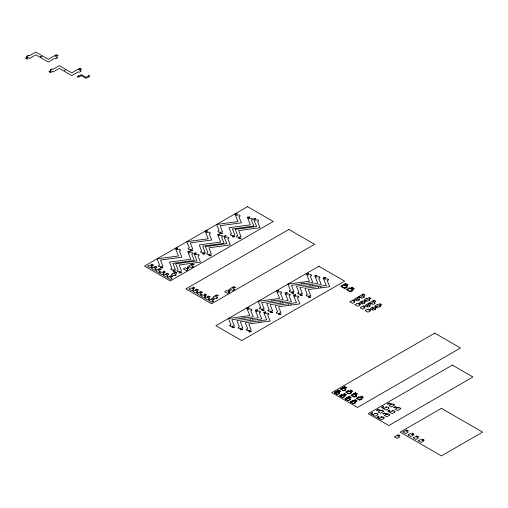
<?xml version="1.0" encoding="UTF-8"?>
<svg xmlns="http://www.w3.org/2000/svg" width="508" height="508" viewBox="0 0 508 508"><rect width="100%" height="100%" fill="white"/><g stroke="black" fill="none" stroke-linecap="round" stroke-linejoin="round"><path stroke-width="0.76" d="M40.348 56.801L41.465 56.153M40.805 57.061L41.916 56.42M64.275 70.612L65.386 69.964M151.505 264.535L151.911 264.3M151.136 267.64L152.013 267.132M156.508 267.424L156.915 267.189M155.124 269.939L156 269.43M160.496 269.723L160.903 269.494M159.112 272.244L159.988 271.736M163.335 271.45L163.741 271.215M162.96 274.549L163.843 274.041M168.332 274.339L168.739 274.104M166.948 276.854L167.831 276.346M176.428 273.152L176.835 272.917M187.261 267.195L187.668 266.96M172.32 276.638L172.726 276.403M175.044 275.666L175.927 275.165M193.535 264.897L193.942 264.662M170.936 279.152L171.812 278.644M186.887 270.294L187.769 269.786M192.151 267.411L193.027 266.91M192.85 287.357L193.256 287.122M192.481 290.455L193.358 289.947M197.847 290.246L198.253 290.011M196.463 292.76L197.345 292.252M201.835 292.544L202.241 292.31M200.45 295.059L201.327 294.551M204.673 294.272L205.08 294.037M204.305 297.37L205.181 296.863M209.677 297.155L210.083 296.92M208.293 299.669L209.169 299.168M217.773 295.974L218.18 295.739M228.606 290.011L229.006 289.776M213.665 299.46L214.071 299.225M216.389 298.488L217.265 297.98M234.874 287.719L235.28 287.484M212.281 301.974L213.157 301.466M228.232 293.116L229.108 292.608M233.489 290.233L234.372 289.725M349.987 301.777L353.238 299.898L354.927 300.876L353.612 300.507L352.996 300.863L354.984 302.012L352.622 303.378L349.987 301.854M356.051 299.593L357.067 299.009M361.213 296.958L362.09 296.45M356.521 299.866L357.537 299.282M355.009 304.679L357.308 303.352L358.959 304.305L359.575 303.949L358.597 303.384L358.94 303.193L360.629 304.165L359.677 304.717L360.013 304.914L359.632 305.441L357.645 306.28L355.009 304.756M361.404 302.704L362.42 302.12M366.585 300.057L367.462 299.549M361.874 302.978L362.89 302.393M360.197 307.67L363.449 305.797L365.138 306.769L363.83 306.407L363.214 306.762L365.201 307.905L362.833 309.27L360.197 307.753M366.795 305.797L367.811 305.213M371.958 303.162L372.84 302.654M367.271 306.07L368.281 305.486M365.227 310.572L367.525 309.245L369.17 310.197L369.786 309.842L368.814 309.283L369.151 309.086L370.84 310.064L369.887 310.61L370.224 310.807L369.849 311.341L367.862 312.172L365.227 310.655M372.148 308.908L373.164 308.324M377.33 306.261L378.212 305.752M372.624 309.181L373.634 308.597M336.105 392.265L337.115 391.674M342.64 388.83L343.516 388.328M336.575 392.538L337.591 391.947M341.459 395.376L342.468 394.792M348.012 391.935L348.888 391.427M341.928 395.649L342.944 395.065M346.85 398.469L347.866 397.878M353.384 395.034L354.267 394.532M347.326 398.742L348.336 398.151M352.203 401.58L353.219 400.996M358.756 398.139L359.639 397.631M352.679 401.853L353.689 401.269M377.876 414.103L377.45 414.35L377.996 414.668L375.12 416.325L370.535 413.683L372.326 412.648L372.821 412.934L371.646 413.614L373.367 414.604L375.634 413.302L377.876 413.906M381.851 416.89L379.584 418.198L377.869 417.201L379.044 416.522L378.53 416.23L376.739 417.265L381.337 419.919L384.213 418.255L383.667 417.938C385 417.544 382.689 416.465 382.397 417.208L381.521 416.687M392.735 410.604L390.468 411.912L388.747 410.921L389.928 410.242L389.414 409.943L387.623 410.978L392.22 413.633L395.097 411.969L394.551 411.658C395.884 411.251 393.598 410.185 393.281 410.921L392.417 410.4M398.126 407.518L397.612 407.81L395.383 406.521L393.592 407.556L394.1 407.854L395.281 407.175L396.996 408.165L395.249 409.175L397.612 410.54L400.488 408.883L399.942 408.565C401.276 408.165 398.99 407.086 398.672 407.835L397.77 407.308M394.678 436.817L398.17 434.804L399.86 435.775L398.456 435.388L397.624 435.864L399.682 437.051L397.313 438.417L394.678 436.893M403.098 431.959L406.59 429.939L408.28 430.917L406.87 430.524L406.044 431.006L408.095 432.194L405.733 433.559L403.098 432.035M408.127 434.861L410.42 433.534L412.14 434.524L412.966 434.048L411.912 433.432L412.274 433.222L413.982 434.207L412.788 434.899L413.125 435.096L412.744 435.623L410.762 436.461L408.127 434.937M413.36 437.883L416.852 435.864L418.541 436.842L417.132 436.448L416.306 436.931L418.357 438.118L415.995 439.483L413.36 437.96M418.389 440.785L420.681 439.458L422.402 440.449L423.228 439.972L422.173 439.356L422.535 439.147L424.244 440.131L423.05 440.823L423.386 441.02L423.005 441.547L421.024 442.385L418.389 440.861M308.28 273.279L306.273 273.552L309.378 281.235L287.979 284.112L290.474 290.29L289.382 290.868M308.451 273.71L308.312 273.729A1.219 0.705 0 0 1 307.473 273.837L307.149 273.888L307.581 274.961L310.42 274.58L311.093 274.911M311.423 275.717L310.325 276.288L312.82 282.467L291.421 285.35L293.916 291.529L291.821 291.814L292.583 292.843A1.219 0.705 0 0 1 293.421 292.729L293.56 292.71M316.713 275.393L314.706 275.66L317.811 283.343L296.412 286.226L298.907 292.405L297.815 292.976M316.884 275.825L316.744 275.844A1.219 0.705 0 0 1 315.906 275.952L315.582 275.996L316.014 277.076L318.853 276.689L319.526 277.025M319.856 277.832L318.757 278.403L321.253 284.582L299.853 287.464L302.349 293.643L300.253 293.922L301.015 294.957A1.219 0.705 0 0 1 301.854 294.843L301.993 294.824M325.145 277.508L323.139 277.774L326.244 285.458L304.844 288.341L307.34 294.519L306.248 295.091M325.317 277.94L325.177 277.959A1.219 0.705 0 0 1 324.339 278.066L324.015 278.111L324.447 279.184L327.285 278.803L327.958 279.14M301.384 283.324L301.771 283.274M303.644 283.019L304.025 282.969M328.289 279.946L327.19 280.518L329.686 286.696L308.286 289.579L310.782 295.758L308.686 296.037L309.448 297.066A1.219 0.705 0 0 1 310.286 296.958L310.426 296.939M309.816 285.439L310.204 285.388M312.077 285.134L312.458 285.083M278.505 290.468L276.504 290.735L279.61 298.418L258.204 301.301L260.706 307.48L259.607 308.051M277.705 291.027L277.381 291.071L277.812 292.151L280.651 291.763L281.324 292.1M278.682 290.9L278.543 290.919A1.219 0.705 0 0 1 277.705 291.027M318.249 287.553L318.637 287.503M320.51 287.249L320.891 287.198M289.706 291.668L291.122 291.903L291.732 293.408L293.732 293.141M281.648 292.906L280.556 293.478L283.051 299.656L261.652 302.539L264.147 308.718L262.052 308.997L262.814 310.026A1.219 0.705 0 0 1 263.646 309.918L263.792 309.899M286.937 292.583L284.937 292.849L288.042 300.533L266.637 303.416L269.138 309.594L268.04 310.166M287.115 293.008L286.969 293.027A1.219 0.705 0 0 1 286.137 293.141L285.814 293.186L286.245 294.259L289.084 293.878L289.757 294.215M298.139 293.783L299.555 294.018L300.164 295.523L302.165 295.256M290.081 295.021L288.989 295.593L291.484 301.771L270.085 304.654L272.58 310.832L270.485 311.112L271.247 312.141A1.219 0.705 0 0 1 272.078 312.033L272.224 312.014M295.37 294.697L293.37 294.964L296.475 302.647L275.069 305.53L277.571 311.709L276.473 312.28M295.548 295.123L295.402 295.142A1.219 0.705 0 0 1 294.57 295.256L294.24 295.3L294.678 296.374L297.517 295.993L298.19 296.323M271.615 300.514L272.002 300.463M273.875 300.209L274.257 300.158M306.572 295.897L307.988 296.132L308.597 297.637L310.598 297.364M298.514 297.129L297.421 297.707L299.917 303.886L278.517 306.762L281.013 312.941L278.917 313.226L279.679 314.255A1.219 0.705 0 0 1 280.511 314.147L280.657 314.122M280.048 302.628L280.435 302.571M282.308 302.324L282.689 302.273M248.73 307.658L246.729 307.931L249.834 315.614L228.429 318.497L230.924 324.675L229.832 325.247M248.901 308.089L248.761 308.108A1.219 0.705 0 0 1 247.929 308.223L247.599 308.267L248.031 309.34L250.869 308.959L251.549 309.289M288.481 304.736L288.868 304.686M290.741 304.438L291.122 304.381M259.937 308.858L261.353 309.093L261.963 310.598L263.963 310.325M251.873 310.096L250.781 310.667L253.276 316.846L231.87 319.729L234.366 325.907L232.277 326.193L233.032 327.222A1.219 0.705 0 0 1 233.871 327.108L234.01 327.089M257.162 309.772L255.162 310.045L258.267 317.729L236.861 320.605L239.357 326.784L238.265 327.355M257.334 310.204L257.194 310.223A1.219 0.705 0 0 1 256.362 310.331L256.032 310.382L256.464 311.455L259.302 311.074L259.982 311.404M268.37 310.972L269.786 311.207L270.396 312.712L272.396 312.439M260.306 312.21L259.213 312.782L261.709 318.961L240.303 321.843L242.799 328.022L240.709 328.301L241.465 329.336A1.219 0.705 0 0 1 242.303 329.222L242.443 329.203M265.595 311.887L263.595 312.153L266.7 319.837L245.294 322.72L247.79 328.898L246.697 329.47M265.767 312.318L265.627 312.337A1.219 0.705 0 0 1 264.795 312.445L264.465 312.49L264.897 313.569L267.735 313.182L268.414 313.519M241.84 317.703L242.221 317.652M244.094 317.398L244.481 317.348M276.803 313.087L278.219 313.322L278.829 314.82L280.829 314.554M268.738 314.325L267.646 314.897L270.142 321.075L248.736 323.958L251.231 330.137L249.142 330.416L249.898 331.445A1.219 0.705 0 0 1 250.736 331.337L250.876 331.318M250.273 319.818L250.654 319.767M252.527 319.513L252.914 319.462M258.705 321.932L259.086 321.882M260.96 321.627L261.347 321.577M230.156 326.053L231.578 326.282L232.181 327.787L234.182 327.52M238.589 328.162L240.011 328.397L240.614 329.902L242.614 329.635M247.021 330.276L248.444 330.511L249.047 332.016L251.047 331.743M235.28 287.407L233.832 286.569L229.908 288.83L232.48 290.309L233.356 290.233M234.74 287.719L233.794 287.172L232.442 287.953L234.506 289.141L233.998 289.433L234.372 289.649M193.942 264.585L192.488 263.747L188.57 266.008L191.135 267.494L192.018 267.411M193.402 264.897L192.456 264.351L191.103 265.132L193.161 266.319L192.659 266.617L193.027 266.827M229.146 289.776L230.594 290.62L228.708 291.713L229.248 292.024L228.74 292.316L229.108 292.532M228.606 290.093L229.553 290.639L228.2 291.414L226.676 290.538L224.65 291.713L227.216 293.192L228.098 293.116M187.801 266.96L189.255 267.799L187.363 268.891L187.903 269.202L187.395 269.494L187.769 269.71M187.261 267.272L188.208 267.818L186.855 268.599L185.337 267.722L183.312 268.891L185.877 270.37L186.754 270.294M218.18 295.662L216.726 294.824L212.808 297.085L215.373 298.564L216.256 298.488M217.64 295.974L216.694 295.427L215.341 296.208L217.405 297.396L216.897 297.688L217.265 297.904M176.835 272.84L175.387 272.002L171.463 274.263L174.034 275.749L174.911 275.666M176.295 273.152L175.349 272.606L173.996 273.387L176.06 274.574L175.552 274.866L175.927 275.082M193.389 287.122L194.843 287.96L192.951 289.052L193.491 289.363L192.983 289.655L193.358 289.871M198.253 289.928L196.806 289.09L192.881 291.357L195.453 292.837L196.329 292.76M202.241 292.233L200.787 291.395L196.869 293.656L199.441 295.142L200.317 295.059M205.219 294.037L206.667 294.875L204.775 295.967L205.321 296.278L204.813 296.57L205.181 296.786M210.083 296.843L208.629 296.005L204.711 298.266L207.277 299.752L208.153 299.669M214.071 299.142L212.617 298.304L208.699 300.571L211.264 302.05L212.141 301.974M192.85 287.433L193.135 287.598A0.762 0.444 0 0 0 193.51 287.814L193.796 287.979L192.443 288.76L190.925 287.884L188.9 289.052L191.465 290.538L192.341 290.455M197.714 290.246L197.428 290.081A0.762 0.444 0 0 1 197.053 289.858L195.415 290.474L197.479 291.668L196.971 291.96L197.345 292.176M201.701 292.544L201.416 292.379A0.762 0.444 0 0 1 201.041 292.163L199.403 292.779L201.466 293.967L200.958 294.259L201.327 294.475M204.673 294.348L204.915 294.481A0.762 0.444 0 0 0 205.384 294.754L204.273 295.675L202.749 294.792L200.724 295.967L203.289 297.447L204.172 297.37M209.544 297.155L209.302 297.021A0.762 0.444 0 0 1 208.832 296.748L207.245 297.39L209.302 298.577L208.801 298.869L209.169 299.085M213.525 299.46L213.29 299.32A0.762 0.444 0 0 1 212.82 299.047L211.233 299.688L213.29 300.882L212.782 301.174L213.157 301.39M152.051 264.3L153.499 265.144L151.606 266.236L152.152 266.548L151.644 266.84L152.013 267.056M156.915 267.113L155.461 266.275L151.543 268.535L154.108 270.015L154.984 269.939M160.903 269.411L159.448 268.573L155.531 270.834L158.096 272.32L158.972 272.244M163.874 271.215L165.329 272.053L163.436 273.145L163.976 273.456L163.468 273.749L163.843 273.964M168.739 274.022L167.284 273.183L163.366 275.45L165.938 276.93L166.814 276.854M172.726 276.327L171.272 275.488L167.354 277.749L169.92 279.235L170.802 279.152M151.505 264.617L151.79 264.776A0.762 0.444 0 0 0 152.171 264.998L152.451 265.163L151.105 265.938L149.581 265.062L147.555 266.236L150.12 267.716L151.003 267.64M156.375 267.424L156.089 267.259A0.762 0.444 0 0 1 155.715 267.043L154.076 267.659L156.134 268.846L155.632 269.138L156 269.354M160.357 269.723L160.077 269.558A0.762 0.444 0 0 1 159.696 269.342L158.064 269.958L160.122 271.151L159.614 271.443L159.988 271.653M163.335 271.526L163.57 271.666A0.762 0.444 0 0 0 164.046 271.939L162.928 272.853L161.411 271.977L159.379 273.145L161.95 274.631L162.827 274.549M168.199 274.339L167.964 274.199A0.762 0.444 0 0 1 167.488 273.926L165.9 274.568L167.964 275.761L167.456 276.054L167.831 276.269M172.187 276.638L171.945 276.498A0.762 0.444 0 0 1 171.475 276.231L169.888 276.873L171.952 278.06L171.444 278.352L171.812 278.568M391.268 403.879L392.151 404.393M397.485 407.473L398.367 407.981M385.915 406.971L386.798 407.48M392.132 410.559L393.014 411.074M386.747 413.671L387.629 414.179M380.251 410.242L381.127 410.75M386.467 413.836L387.35 414.344M375.025 413.258L375.901 413.772M381.241 416.852L382.124 417.36M328.073 279.178L328.358 279.876M325.26 277.546L325.387 277.87M319.64 277.063L319.926 277.762M316.827 275.438L316.954 275.755M311.207 274.955L311.493 275.654M308.394 273.323L308.521 273.647M310.54 296.977L310.667 297.301M306.172 295.161L306.457 295.859M302.108 294.862L302.235 295.186M297.739 293.046L298.025 293.745M298.304 296.367L298.59 297.066M295.485 294.735L295.618 295.059M293.675 292.754L293.802 293.072M289.306 290.932L289.592 291.63M289.871 294.253L290.157 294.951M287.052 292.621L287.185 292.945M281.438 292.138L281.724 292.837M278.619 290.506L278.752 290.83M280.772 314.166L280.899 314.49M276.403 312.344L276.689 313.042M272.339 312.052L272.466 312.376M267.97 310.236L268.256 310.928M268.529 313.557L268.808 314.255M265.709 311.925L265.836 312.249M263.906 309.937L264.033 310.261M259.537 308.121L259.823 308.82M260.096 311.448L260.375 312.147M257.277 309.816L257.404 310.134M251.663 309.334L251.943 310.032M248.844 307.702L248.971 308.026M250.99 331.356L251.123 331.68M246.628 329.54L246.907 330.238M242.557 329.241L242.691 329.565M238.195 327.425L238.474 328.124M234.124 327.133L234.258 327.45M229.762 325.31L230.041 326.009M383.324 410.902L382.2 410.229L380.492 410.496L378.276 409.213L376.485 410.248L376.98 410.534L378.155 409.854L379.876 410.851L378.13 411.861L380.492 413.226L383.369 411.563L382.822 411.245L383.305 410.959M388.836 407.721L387.782 407.06L386.518 407.016L384.251 408.324L382.53 407.333L383.705 406.654L383.21 406.362L381.419 407.397L386.004 410.045L388.88 408.381L388.334 408.064L388.823 407.759M389.503 414.534L389.058 414.852L389.611 415.163L386.728 416.827L384.365 415.461L386.112 414.452L384.397 413.461L383.223 414.134L382.708 413.842L384.499 412.807L386.728 414.096L388.404 413.868L389.503 414.534M394.208 404.616L393.084 403.943L391.376 404.209L389.16 402.933L387.369 403.968L387.864 404.254L389.039 403.574L390.76 404.565L389.007 405.575L391.376 406.94L394.252 405.282L393.706 404.965L394.195 404.66M340.906 286.245L344.03 288.226L345.611 288.201L347.142 287.357L347.358 286.569L345.307 285.248L347.034 285.572L348.037 284.893L345.446 283.566L340.925 286.195M346.621 289.541L349.745 291.529L351.282 291.509L352.857 290.652L352.812 289.585L354.33 288.525L351.822 287.185L350.818 287.782L351.777 288.525L351.384 288.754L349.434 287.877L346.621 289.541M344.367 285.09L346.754 286.582C345.561 286.766 346.939 286.614 346.627 287.166L345.408 287.871C343.364 287.236 345.808 288.055 344.386 287.947L341.509 286.283L345.643 283.896L347.434 284.931L346.92 285.223C344.729 283.743 345.65 285.509 344.367 285.09M28.118 55.499L26.848 56.236L27.235 56.458L26.689 56.775L27.203 57.074L25.4 58.115L27.191 59.15L27.705 58.852L26.53 58.172L27.819 57.429L29.572 58.439L35.82 54.826L48.317 62.046L54.572 58.439L56.02 58.642L57.29 57.906L56.902 57.683L57.448 57.366L55.182 56.064L56.477 55.315L57.652 55.994L58.166 55.696L56.375 54.667L48.317 59.315L35.82 52.095L29.572 55.709L28.118 55.499M51.606 69.063L50.336 69.793L50.705 70.009L50.159 70.326L50.673 70.618L48.901 71.641L50.692 72.676L51.206 72.377L50.032 71.704L51.289 70.974L53.035 71.984L59.284 68.377L71.787 75.597L78.035 71.984L79.47 72.18L80.74 71.45L80.366 71.234L80.918 70.917L78.651 69.609L79.908 68.885L81.083 69.564L81.597 69.266L79.807 68.231L71.787 72.866L59.284 65.646L53.035 69.253L51.606 69.063M78.448 75.883L77.457 76.924L78.067 77.273L77.876 76.918L78.442 76.587L79.051 76.943L81.35 75.616L85.941 78.27L89.262 76.822L88.443 76.124L89.63 75.902L89.021 75.552L85.941 77.33L81.35 74.676L79.051 76.003L78.448 75.883M247.523 206.629L144.545 266.084L170.288 280.943L273.266 221.494L247.523 206.629M288.861 229.451L185.89 288.9L211.633 303.765L314.604 244.316L288.861 229.451M318.891 266.268L215.919 325.717L241.662 340.576L344.64 281.127L318.891 266.268M349.593 288.22L347.224 289.585L350.107 291.243L352.342 290.468L351.898 290.214L352.469 289.877L351.955 289.585L353.727 288.563L351.936 287.528L351.422 287.826L352.641 288.525L351.384 289.249L349.593 288.22M358.413 296.824L354.247 299.231L357.124 300.895L359.334 300.069L358.94 299.841L359.493 299.529L357.226 298.221L358.515 297.472L359.689 298.152L360.204 297.859L358.413 296.824M363.226 294.043L359.093 296.431L361.969 298.094L364.236 297.301L363.785 297.047L364.331 296.729L362.071 295.421L363.328 294.697L364.503 295.377L365.017 295.078L363.226 294.043M361.963 300.977L359.6 302.343L362.477 304.006L364.687 303.181L364.293 302.959L364.846 302.641L364.331 302.343L366.135 301.301L364.344 300.266L363.83 300.565L365.004 301.244L363.715 301.987L361.963 300.977M366.827 298.171L364.465 299.536L367.341 301.2L369.608 300.406L369.157 300.145L369.71 299.834L369.195 299.536L370.967 298.514L369.176 297.478L368.662 297.777L369.837 298.456L368.579 299.18L366.827 298.171M369.164 303.028L364.992 305.435L367.868 307.099L370.078 306.273L369.691 306.045L370.237 305.733L367.97 304.425L369.265 303.676L370.44 304.356L370.954 304.063L369.164 303.028M373.971 300.247L369.837 302.635L372.713 304.298L373.71 304.241L374.98 303.505L374.536 303.251L375.082 302.933L372.815 301.625L374.072 300.901L375.247 301.581L375.761 301.282L373.971 300.247M372.713 307.181L370.345 308.546L373.221 310.21L375.431 309.385L375.044 309.162L375.59 308.845L375.075 308.546L376.879 307.505L375.088 306.47L374.574 306.769L375.749 307.448L374.46 308.191L372.713 307.181M377.577 304.375L375.209 305.74L378.085 307.404L380.352 306.61L379.908 306.349L380.454 306.038L379.94 305.74L381.711 304.717L379.921 303.682L379.406 303.981L380.581 304.66L379.324 305.384L377.577 304.375M434.74 333.153L331.768 392.601L357.511 407.46L460.483 348.012L434.74 333.153M338.493 390.093L334.302 392.513L337.179 394.176L338.112 394.081L339.541 392.811L337.28 391.503L338.595 390.741L339.769 391.42L340.284 391.128L338.493 390.093M344.653 386.537L340.519 388.925L343.395 390.589L345.662 389.795L345.211 389.534L345.764 389.217L343.497 387.915L344.754 387.185L345.929 387.864L346.443 387.572L344.653 386.537M338.493 390.341L334.302 392.76L337.179 394.424L339.382 393.598L338.995 393.376L339.541 393.059L337.28 391.751L338.595 390.989L339.769 391.668L340.284 391.376L338.493 390.341M344.653 386.785L340.519 389.172L343.395 390.836L345.662 390.042L345.211 389.782L345.764 389.471L343.497 388.163L344.754 387.433L345.929 388.112L346.443 387.82L344.653 386.785M342.017 394.259L339.655 395.624L342.532 397.288L344.735 396.462L344.348 396.24L344.894 395.923L344.386 395.624L346.215 394.57L344.424 393.535L343.91 393.833L345.084 394.513L343.77 395.275L342.017 394.259M348.253 390.658L345.891 392.024L348.767 393.687L351.034 392.894L350.59 392.64L351.136 392.322L350.622 392.024L352.393 391.001L350.603 389.973L350.088 390.265L351.263 390.944L350.006 391.668L348.253 390.658M342.017 394.506L339.655 395.872L342.532 397.535L344.735 396.71L344.348 396.488L344.894 396.17L344.386 395.872L346.215 394.818L344.424 393.783L343.91 394.081L345.084 394.76L343.77 395.522L342.017 394.506M348.253 390.906L345.891 392.271L348.767 393.935L351.034 393.141L350.59 392.887L351.136 392.57L350.622 392.271L352.393 391.249L350.603 390.22L350.088 390.512L351.263 391.192L350.006 391.916L348.253 390.906M349.244 396.297L345.046 398.716L347.923 400.38L350.133 399.555L349.745 399.332L350.291 399.015L348.024 397.707L349.345 396.945L350.52 397.624L351.034 397.332L349.244 396.297M355.397 392.741L351.263 395.129L354.14 396.792L355.136 396.729L356.406 395.999L355.962 395.738L356.508 395.427L354.241 394.119L355.498 393.389L356.673 394.068L357.188 393.776L355.397 392.741M349.244 396.545L345.046 398.964L347.923 400.628L348.863 400.533L350.291 399.263L348.024 397.955L349.345 397.192L350.52 397.872L351.034 397.58L349.244 396.545M355.397 392.989L351.263 395.376L354.14 397.04L356.406 396.246L355.962 395.986L356.508 395.675L354.241 394.367L355.498 393.637L356.673 394.316L357.188 394.024L355.397 392.989M352.762 400.463L350.399 401.828L353.276 403.492L355.486 402.666L355.092 402.444L355.644 402.126L355.13 401.828L356.959 400.774L355.168 399.739L354.654 400.037L355.829 400.717L354.514 401.479L352.762 400.463M359.004 396.862L356.635 398.228L359.518 399.891L361.779 399.098L361.334 398.844L361.88 398.526L361.366 398.228L363.137 397.205L361.347 396.176L360.832 396.469L362.007 397.148L360.75 397.872L359.004 396.862M352.762 400.71L350.399 402.082L353.276 403.739L355.486 402.914L355.092 402.692L355.644 402.374L355.13 402.082L356.959 401.022L355.168 399.986L354.654 400.285L355.829 400.964L354.514 401.726L352.762 400.71M359.004 397.11L356.635 398.475L359.518 400.139L361.779 399.345L361.334 399.091L361.88 398.774L361.366 398.475L363.137 397.453L361.347 396.424L360.832 396.716L362.007 397.396L360.75 398.12L359.004 397.11M452.33 365.1L368.23 413.652L388.83 425.545L472.923 376.993L452.33 365.1M441.414 408.343L400.221 432.124L441.414 455.905L482.6 432.124L441.414 408.343M236.995 213.633L234.906 213.912L238.004 221.596L216.605 224.479L219.1 230.657L217.913 231.242L218.237 232.048L219.748 232.27L220.358 233.775L222.453 233.496L222.275 233.064L220.885 233.255L220.447 232.175L222.542 231.896L220.047 225.717L241.446 222.834L238.951 216.656L240.138 216.071L239.814 215.265L239.046 214.941L236.207 215.329L235.776 214.249L237.173 214.065L236.995 213.633M249.384 216.903L247.294 217.183L250.4 224.866L228.994 227.749L231.489 233.928L230.302 234.512L230.626 235.318L232.143 235.541L232.747 237.046L234.842 236.766L234.671 236.334L233.274 236.518L232.842 235.445L234.931 235.166L232.435 228.987L253.841 226.104L251.346 219.926L252.533 219.342L252.203 218.535L251.435 218.211L248.596 218.599L248.164 217.519L249.561 217.335L249.384 216.903M255.581 218.542L253.486 218.821L256.591 226.505L235.191 229.387L237.687 235.566L236.499 236.15L236.823 236.957L238.335 237.179L238.944 238.677L241.04 238.398L240.862 237.966L239.465 238.157L239.033 237.084L241.129 236.798L238.633 230.619L260.033 227.736L257.537 221.558L258.724 220.974L258.401 220.167L257.632 219.85L254.794 220.231L254.362 219.158L255.753 218.967L255.581 218.542M207.226 230.822L205.13 231.102L208.236 238.785L186.836 241.668L189.332 247.847L188.144 248.431L188.468 249.238L189.979 249.46L190.589 250.965L192.684 250.679L192.507 250.254L191.11 250.438L190.678 249.364L192.773 249.085L190.278 242.907L211.677 240.024L209.182 233.845L210.369 233.261L210.045 232.454L209.277 232.131L206.439 232.512L206.007 231.438L207.397 231.248L207.226 230.822M219.615 234.093L217.526 234.372L220.624 242.056L199.225 244.939L201.72 251.117L200.533 251.701L200.857 252.508L202.368 252.73L202.978 254.235L205.073 253.949L204.895 253.524L203.505 253.708L203.067 252.635L205.162 252.355L202.667 246.177L224.072 243.294L221.571 237.115L222.758 236.531L222.434 235.725L221.666 235.401L218.827 235.782L218.396 234.709L219.793 234.518L219.615 234.093M225.812 235.725L223.717 236.01L226.822 243.694L205.416 246.571L207.912 252.749L206.731 253.333L207.054 254.14L208.566 254.362L209.175 255.867L211.264 255.588L211.093 255.156L209.696 255.346L209.264 254.267L211.36 253.987L208.864 247.809L230.264 244.926L227.768 238.747L228.956 238.163L228.632 237.357L227.863 237.039L225.025 237.42L224.587 236.347L225.984 236.156L225.812 235.725M177.451 248.012L175.355 248.298L178.46 255.981L157.055 258.858L159.55 265.036L158.363 265.62L158.693 266.427L160.204 266.649L160.807 268.154L162.903 267.875L162.731 267.443L161.334 267.633L160.903 266.554L162.992 266.275L160.496 260.096L181.902 257.213L179.407 251.035L180.594 250.45L180.264 249.644L179.495 249.326L176.663 249.707L176.225 248.634L177.622 248.444L177.451 248.012M189.84 251.282L187.744 251.568L190.849 259.245L169.443 262.128L171.939 268.307L170.758 268.891L171.082 269.697L172.593 269.919L173.203 271.424L175.292 271.145L175.12 270.713L173.723 270.904L173.291 269.824L175.387 269.545L172.891 263.366L194.291 260.483L191.795 254.305L192.983 253.721L192.659 252.914L191.891 252.59L189.052 252.978L188.614 251.898L190.011 251.714L189.84 251.282M196.031 252.921L193.942 253.2L197.047 260.883L175.641 263.766L178.137 269.945L176.949 270.529L177.273 271.336L178.791 271.558L179.394 273.063L181.489 272.777L181.318 272.345L179.921 272.536L179.483 271.462L181.578 271.177L179.083 264.998L200.489 262.122L197.993 255.943L199.174 255.359L198.85 254.552L198.082 254.229L195.243 254.61L194.812 253.536L196.209 253.346L196.031 252.921"/></g></svg>
